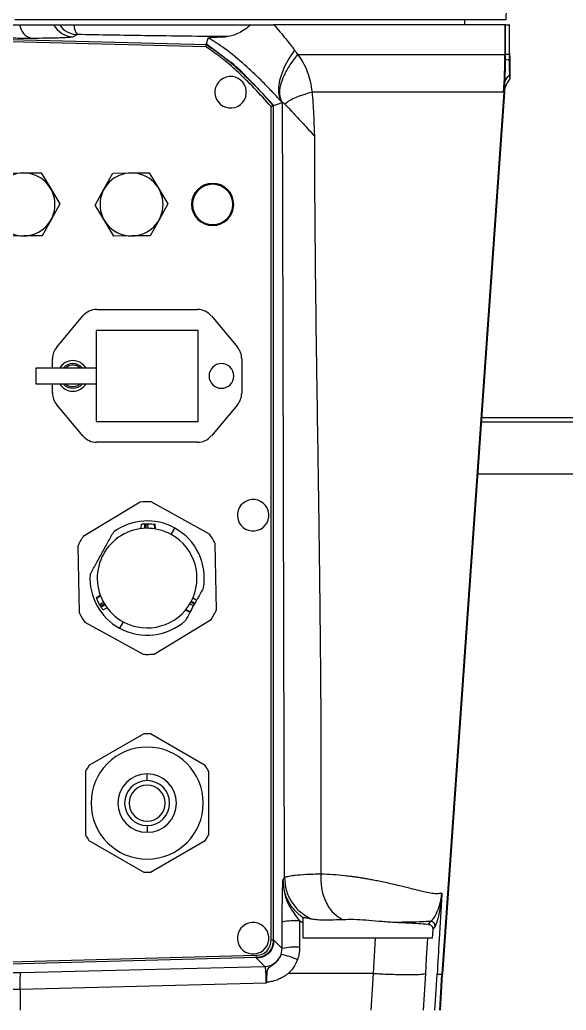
# Model space of a CAD drawing. Header units: millimetres. Extents: x -13464 to 9471, y -517 to 17126.
# Drawn here: x -10045.9 to -9924.6, y 3792.7 to 4012.8 of the extents above; entities that cross this region are included whole.
import ezdxf

# ---------------------------------------------------------------- set-up
doc = ezdxf.new("R2010")
doc.units = ezdxf.units.MM

msp = doc.modelspace()

# ---------------------------------------------------------------- linework, layer by layer
at = {"color": 7, "linetype": 'Continuous', "lineweight": 25}
for p, q in [((-9947.1, 4011.65), (-9947.1, 4012.75)), ((-10037.12, 4011.65), (-10033.86, 4011.65)), ((-9994.54, 4011.65), (-9989.48, 4011.65)), ((-9938.17, 4011.65), (-9989.48, 4011.65)), ((-9938.17, 4005.05), (-9938.17, 4011.65)), ((-9938.03, 4011.65), (-9938.17, 4011.65)), ((-9938.03, 4005.05), (-9938.03, 4011.65)), ((-9938.03, 4011.65), (-9937.24, 4011.65)), ((-9937.24, 4011.65), (-9937.24, 4005.05)), ((-9937.14, 4011.65), (-9937.24, 4011.65)), ((-9937.14, 4005.65), (-9937.14, 4011.65)), ((-10057.1, 4008.63), (-10004.49, 4007.25)), ((-10004.64, 4006.75), (-10057.1, 4008.13)), ((-10033.13, 4009.48), (-10034.09, 4008.98)), ((-10004.45, 4007.38), (-10004.06, 4008.72)), ((-10004.45, 4007.38), (-9998.96, 4003.29)), ((-9984.23, 4005.05), (-9938.17, 4005.05)), ((-9938.17, 4005.05), (-9938.03, 4005.05)), ((-9937.24, 4005.05), (-9938.03, 4005.05)), ((-9937.24, 4005.05), (-9937.24, 4003.89)), ((-9937.1, 4004.65), (-9937.1, 3999.67)), ((-9989.5, 3993.69), (-9996.49, 4001.07)), ((-9938.47, 3996.68), (-9981.01, 3996.68)), ((-9938.47, 3996.68), (-9952.17, 3800.65)), ((-9938.32, 3996.68), (-9952.04, 3800.65)), ((-9938.32, 3996.68), (-9938.47, 3996.68)), ((-9990.13, 3808.21), (-9990.13, 3993.46)), ((-9989.63, 3993.64), (-9989.63, 3808.21)), ((-9989.5, 3993.69), (-9987.69, 3994.36)), ((-9987.69, 3994.36), (-9987.67, 3994.36)), ((-9987.67, 3994.36), (-9987.58, 3994.4)), ((-10049.26, 3978.65), (-10045.22, 3978.71)), ((-10045.22, 3978.71), (-10041.17, 3978.78)), ((-10041.17, 3978.78), (-10039.1, 3975.31)), ((-10027.22, 3975.12), (-10025.26, 3978.65)), ((-10025.26, 3978.65), (-10021.22, 3978.71)), ((-10021.22, 3978.71), (-10017.17, 3978.78)), ((-10017.17, 3978.78), (-10015.1, 3975.31)), ((-10039.1, 3975.31), (-10037.02, 3971.85)), ((-10029.18, 3971.58), (-10027.22, 3975.12)), ((-10015.1, 3975.31), (-10013.02, 3971.85)), ((-10037.02, 3971.85), (-10038.98, 3968.31)), ((-10027.11, 3968.12), (-10029.18, 3971.58)), ((-10013.02, 3971.85), (-10014.98, 3968.31)), ((-10007.6, 3971.72), (-10007.8, 3971.72)), ((-10007.58, 3971.72), (-10007.6, 3971.72)), ((-9998.62, 3971.72), (-9998.61, 3971.72)), ((-9998.61, 3971.72), (-9998.41, 3971.72)), ((-10038.98, 3968.31), (-10040.95, 3964.78)), ((-10025.03, 3964.65), (-10027.11, 3968.12)), ((-10014.98, 3968.31), (-10016.95, 3964.78)), ((-10044.99, 3964.72), (-10049.03, 3964.65)), ((-10040.95, 3964.78), (-10044.99, 3964.72)), ((-10020.99, 3964.72), (-10025.03, 3964.65)), ((-10016.95, 3964.78), (-10020.99, 3964.72)), ((-10037.71, 3940.01), (-10031.9, 3946.93)), ((-10028.84, 3948.36), (-10006.45, 3948.36)), ((-10003.38, 3946.93), (-9997.58, 3940.01)), ((-10006.34, 3943.71), (-10028.94, 3943.71)), ((-10028.94, 3943.71), (-10028.94, 3923.51)), ((-10006.34, 3923.51), (-10006.34, 3943.71)), ((-10038.64, 3935.36), (-10038.64, 3937.44)), ((-9996.64, 3937.44), (-9996.64, 3929.78)), ((-10042.39, 3935.36), (-10042.39, 3931.86)), ((-10028.94, 3935.36), (-10042.39, 3935.36)), ((-10042.39, 3931.86), (-10028.94, 3931.86)), ((-10038.64, 3929.78), (-10038.64, 3931.86)), ((-10031.9, 3920.29), (-10037.71, 3927.21)), ((-9997.58, 3927.21), (-10003.38, 3920.29)), ((-10028.94, 3923.51), (-10006.34, 3923.51)), ((-9694.13, 3923.3), (-9943.46, 3923.3)), ((-9736.83, 3924.3), (-9943.39, 3924.3)), ((-10006.45, 3918.86), (-10028.84, 3918.86)), ((-9694.13, 3911.76), (-9944.26, 3911.76)), ((-10019.2, 3905.56), (-10031.86, 3897.9)), ((-10003.81, 3898.47), (-10016.77, 3905.61)), ((-10018.96, 3899.67), (-10018.89, 3900.69)), ((-10018.12, 3899.74), (-10018.14, 3900.74)), ((-10017.87, 3899.75), (-10017.89, 3900.75)), ((-10017.43, 3899.75), (-10017.5, 3900.75)), ((-10015.91, 3899.61), (-10015.97, 3900.63)), ((-10015.76, 3899.59), (-10015.88, 3900.72)), ((-10012.3, 3898.38), (-10011.52, 3899.8)), ((-10033.04, 3895.77), (-10032.74, 3880.98)), ((-10002.25, 3881.59), (-10002.55, 3896.38)), ((-10028.03, 3884.86), (-10028.94, 3884.2)), ((-10027.98, 3884.72), (-10028.83, 3884.15)), ((-10027.34, 3883.33), (-10028.17, 3882.77)), ((-10027.12, 3882.95), (-10027.97, 3882.44)), ((-10026.99, 3882.74), (-10027.84, 3882.22)), ((-10008.17, 3882.96), (-10007.31, 3882.54)), ((-10007.95, 3883.34), (-10007.12, 3882.88)), ((-10007.83, 3883.56), (-10007, 3883.1)), ((-10007.47, 3884.32), (-10006.64, 3883.77)), ((-10007.31, 3882.54), (-10007.12, 3882.88)), ((-10007.12, 3882.88), (-10007, 3883.1)), ((-10007, 3883.1), (-10006.64, 3883.77)), ((-10026.51, 3882.05), (-10027.42, 3881.6)), ((-10009.14, 3881.59), (-10008.14, 3881.15)), ((-10009.04, 3881.71), (-10008.13, 3881.26)), ((-10007.69, 3881.86), (-10007.31, 3882.54)), ((-10031.48, 3878.89), (-10018.52, 3871.75)), ((-10022.99, 3878.98), (-10023.77, 3877.56)), ((-10016.09, 3871.8), (-10003.42, 3879.46)), ((-10018.4, 3854.04), (-10030.57, 3847.01)), ((-10004.72, 3847.01), (-10016.89, 3854.04)), ((-10031.32, 3845.71), (-10031.32, 3831.65)), ((-10017.64, 3843.68), (-10017.64, 3845.18)), ((-10003.97, 3831.65), (-10003.97, 3845.71)), ((-10017.64, 3833.68), (-10017.64, 3832.18)), ((-10030.57, 3830.35), (-10018.4, 3823.32)), ((-10016.89, 3823.32), (-10004.72, 3830.35)), ((-9987.63, 3806.39), (-9987.64, 3812.25)), ((-9983.78, 3812.51), (-9983.77, 3806.65)), ((-9955.15, 3811.72), (-9954.62, 3812.41)), ((-9953.71, 3811.35), (-9954.22, 3810.69)), ((-9989.63, 3808.21), (-9990.13, 3808.21)), ((-9989.63, 3808.21), (-9989.5, 3808.21)), ((-9989.5, 3808.21), (-9987.63, 3806.39)), ((-9966.94, 3808.65), (-9982.99, 3808.65)), ((-9967.4, 3800.83), (-9966.94, 3808.65)), ((-9954.35, 3808.65), (-9955.39, 3808.65)), ((-9987.86, 3805.02), (-9987.63, 3806.39)), ((-10057.1, 3803.18), (-9993.41, 3804.85)), ((-9993.39, 3804.35), (-10057.1, 3802.68)), ((-9993.39, 3804.35), (-9993.41, 3804.85)), ((-9993.39, 3804.35), (-9993.39, 3804.22)), ((-9991.51, 3802.39), (-9993.39, 3804.22)), ((-10045.64, 3801.03), (-9991.51, 3802.39)), ((-9967.89, 3792.65), (-9967.4, 3800.83)), ((-9955.85, 3800.84), (-9956.34, 3792.65)), ((-9953.25, 3800.65), (-9952.17, 3800.65)), ((-9952.66, 3792.65), (-9952.17, 3800.65)), ((-9952.53, 3792.65), (-9952.04, 3800.65)), ((-9952.17, 3800.65), (-9952.04, 3800.65)), ((-9991.21, 3798.64), (-10045.82, 3797.28)), ((-9991.05, 3798.8), (-9991.21, 3798.64))]:
    msp.add_line(p, q, dxfattribs=at)
at = {"color": 7, "linetype": 'Continuous', "lineweight": 25, "flags": 128}
for points in [[(-10004.49, 4007.25), (-10004.47, 4007.32), (-10004.45, 4007.38)], [(-9984.9, 4006), (-9986.07, 4004.24), (-9987.03, 4002.51), (-9987.76, 4000.84), (-9988.25, 3999.26), (-9988.49, 3997.79), (-9988.48, 3996.47), (-9988.21, 3995.32), (-9987.69, 3994.36)], [(-9989.63, 3993.64), (-9989.55, 3993.67), (-9989.5, 3993.69)], [(-9987.5, 3821.52), (-9987.29, 3821.82), (-9987.12, 3822.06)], [(-9982.99, 3808.65), (-9983, 3810.53), (-9983.01, 3812.01)], [(-9954.22, 3810.69), (-9954.29, 3809.55), (-9954.35, 3808.65)], [(-9955.39, 3808.65), (-9955.65, 3804.28), (-9955.85, 3800.84)], [(-9967.4, 3800.83), (-9977.99, 3800.8), (-9986.3, 3800.79)], [(-9953.74, 3792.65), (-9953.47, 3797.13), (-9953.25, 3800.65)], [(-10045.82, 3797.28), (-10045.83, 3794.69), (-10045.83, 3792.65)]]:
    msp.add_lwpolyline(points, dxfattribs=at)
at = {"color": 7, "linetype": 'Continuous', "lineweight": 25}
for centre, radius, start, end in [((-10042.39, 4012.05), 3.54, 186.4889, 255.3867), ((-10033.95, 4013.98), 5, 207.6982, 268.3364), ((-10032.99, 4014.47), 5, 214.3526, 268.343), ((-10030.88, 4011.43), 2.98, 175.7831, 221.0155), ((-10058.25, 4005.05), 120.07, 356.0024, 0), ((-9937.13, 4018.26), 14.37, 265.3692, 269.5859), ((-9999.1, 3996.65), 3.5, 106.5967, 286.5967), ((-9999.1, 3996.65), 3.5, 286.5967, 106.5967), ((-9934.84, 3997.82), 3.58, 130.8991, 161.7569), ((-10045.1, 3971.72), 7, 0, 180), ((-10021.1, 3971.72), 7, 0, 180), ((-10003.1, 3971.72), 4.69, 0, 180), ((-10003.1, 3971.72), 4.49, 0, 180), ((-10003.1, 3971.72), 4.48, 90, 270), ((-10003.1, 3971.72), 4.48, 270, 90), ((-10045.1, 3971.72), 7, 180, 0), ((-10021.1, 3971.72), 7, 180, 0), ((-10003.1, 3971.72), 4.69, 180, 0), ((-10003.1, 3971.72), 4.49, 180, 0), ((-10028.84, 3944.36), 4, 90, 140), ((-10006.45, 3944.36), 4, 40, 90), ((-10034.64, 3937.44), 4, 140, 180), ((-10000.64, 3937.44), 4, 0, 40), ((-10034.14, 3933.61), 3.4, 90, 149.0222), ((-10034.14, 3933.61), 2.75, 39.5212, 140.4788), ((-10034.14, 3933.61), 3.4, 30.9778, 90), ((-10001.14, 3933.61), 2.75, 0, 180), ((-10001.14, 3933.61), 2.75, 180, 0), ((-10034.14, 3933.61), 3.4, 210.9778, 270), ((-10034.14, 3933.61), 2.75, 219.5212, 320.4788), ((-10034.14, 3933.61), 3.4, 270, 329.0222), ((-10034.64, 3929.78), 4, 180, 220), ((-10000.64, 3929.78), 4, 320, 0), ((-10028.84, 3922.86), 4, 220, 270), ((-10006.45, 3922.86), 4, 270, 320), ((-10017.64, 3888.68), 16.95, 87.0318, 95.2705), ((-9994.1, 3902.65), 3.5, 106.5967, 286.5967), ((-9994.1, 3902.65), 3.5, 286.5967, 106.5967), ((-10017.64, 3888.68), 12.7, 61.1511, 125.7263), ((-10017.64, 3888.68), 11.07, 61.1511, 241.1511), ((-10017.64, 3888.68), 11.07, 241.1511, 61.1511), ((-10017.64, 3888.68), 12.7, 350.0885, 61.1511), ((-10017.64, 3888.68), 16.95, 27.0318, 35.2705), ((-10017.64, 3888.68), 16.95, 147.0318, 155.2705), ((-10017.64, 3888.68), 12.7, 176.5759, 241.1511), ((-10017.64, 3888.68), 16.95, 207.0318, 215.2705), ((-10017.64, 3888.68), 16.95, 327.0318, 335.2705), ((-10017.64, 3888.68), 12.7, 241.1511, 312.2138), ((-10017.64, 3888.68), 16.95, 267.0318, 270), ((-10017.64, 3888.68), 16.95, 270, 275.2705), ((-10017.64, 3838.68), 15.38, 87.1982, 92.8018), ((-10017.64, 3838.68), 12.45, 90, 270), ((-10017.64, 3838.68), 12.45, 270, 90), ((-10017.64, 3838.68), 15.38, 147.1982, 152.8018), ((-10017.64, 3838.68), 6.5, 90, 270), ((-10017.64, 3838.68), 6.5, 270, 90), ((-10017.64, 3838.68), 15.37, 27.1982, 32.8018), ((-10017.64, 3838.68), 5, 90, 270), ((-10017.64, 3838.68), 5, 270, 90), ((-10017.64, 3838.68), 4, 90, 270), ((-10017.64, 3838.68), 4, 270, 90), ((-10017.64, 3838.68), 15.38, 207.1982, 212.8018), ((-10017.64, 3838.68), 15.37, 327.1982, 332.8018), ((-10017.64, 3838.68), 15.38, 267.1982, 272.8018), ((-9994.1, 3808.65), 3.5, 286.5967, 106.5967), ((-9984.64, 3796.16), 16.37, 87.0101, 100.5728), ((-9994.1, 3808.65), 3.5, 106.5967, 286.5967), ((-9984.62, 3790.3), 16.37, 87.0101, 100.5728), ((-9991.62, 3806.39), 4, 271.5805, 339.9966), ((-9992.31, 3784.04), 21.45, 67.9062, 78.0244)]:
    msp.add_arc(centre, radius, start, end, dxfattribs=at)
for points, knots in [([(-9937.94, 4012.75), (-9937.82, 4014.98), (-9937.6, 4018.96), (-9937.36, 4022.93), (-9937.25, 4024.68)], [0, 0, 0, 0, 0.559328, 1, 1, 1, 1]), ([(-9937.94, 4012.75), (-9938.05, 4012.75), (-9938.28, 4012.75), (-9940.07, 4012.75), (-9942.97, 4012.75), (-9947.04, 4012.75), (-9952.05, 4012.75), (-9957.85, 4012.75), (-9964.4, 4012.75), (-9971.73, 4012.75), (-9979.82, 4012.75), (-9988.63, 4012.75), (-9998.09, 4012.75), (-10008.05, 4012.75), (-10018.44, 4012.75), (-10029.16, 4012.75), (-10038.71, 4012.75), (-10044.71, 4012.75), (-10047, 4012.75)], [0, 0, 0, 0, 0.067203, 0.134342, 0.202276, 0.2701, 0.33529, 0.397499, 0.459597, 0.521591, 0.583492, 0.646574, 0.70958, 0.772524, 0.83542, 0.898274, 0.9611, 1, 1, 1, 1]), ([(-10057.1, 4011.65), (-10056.1, 4011.65), (-10054.1, 4011.65), (-10051.18, 4011.65), (-10048.39, 4011.65), (-10046.74, 4011.65), (-10045.91, 4011.65)], [0, 0, 0, 0, 0.249984, 0.499968, 0.750395, 1, 1, 1, 1]), ([(-10045.91, 4011.65), (-10044.89, 4011.65), (-10042.84, 4011.65), (-10040.57, 4011.65), (-10038.95, 4011.65), (-10038.57, 4011.65), (-10038.38, 4011.65)], [0, 0, 0, 0, 0.249803, 0.499814, 0.74873, 1, 1, 1, 1]), ([(-10038.38, 4011.65), (-10038.14, 4011.65), (-10037.73, 4011.65), (-10037.3, 4011.65), (-10037.12, 4011.65)], [0, 0, 0, 0, 0.5686557, 1, 1, 1, 1]), ([(-10033.86, 4011.65), (-10030.4, 4011.65), (-10023.5, 4011.65), (-10013.46, 4011.65), (-10003.73, 4011.65), (-9997.6, 4011.65), (-9994.54, 4011.65)], [0, 0, 0, 0, 0.250275, 0.500162, 0.750231, 1, 1, 1, 1]), ([(-9994.54, 4011.65), (-9995.49, 4010.93), (-9997.4, 4009.47), (-9999.1, 4009.17), (-9999.95, 4009.01)], [0, 0, 0, 0, 0.500626, 1, 1, 1, 1]), ([(-9989.48, 4011.65), (-9988.6, 4010.62), (-9987.03, 4008.77), (-9985.55, 4006.85), (-9984.9, 4006)], [0, 0, 0, 0, 0.559985, 1, 1, 1, 1]), ([(-10043.28, 4008.63), (-10044.43, 4008.63), (-10046.73, 4008.63), (-10050.36, 4008.68), (-10053.85, 4008.75), (-10056.02, 4008.8), (-10057.1, 4008.83)], [0, 0, 0, 0, 0.278374, 0.560338, 0.781558, 1, 1, 1, 1]), ([(-10034.09, 4008.98), (-10034.23, 4008.94), (-10034.5, 4008.86), (-10035.65, 4008.77), (-10037.44, 4008.69), (-10039.94, 4008.64), (-10042.18, 4008.63), (-10043.28, 4008.63)], [0, 0, 0, 0, 0.18378, 0.371608, 0.56111, 0.783101, 1, 1, 1, 1]), ([(-9999.95, 4009.01), (-10002.91, 4009.04), (-10008.82, 4009.09), (-10017.44, 4009.21), (-10025.55, 4009.34), (-10030.61, 4009.43), (-10033.13, 4009.48)], [0, 0, 0, 0, 0.279673, 0.560056, 0.780298, 1, 1, 1, 1]), ([(-10004.06, 4008.72), (-10003.96, 4008.75), (-10003.77, 4008.82), (-10002.77, 4008.9), (-10001.52, 4008.96), (-10000.47, 4009), (-9999.95, 4009.01)], [0, 0, 0, 0, 0.250357, 0.500033, 0.750956, 1, 1, 1, 1]), ([(-10003.72, 4008.52), (-10003.72, 4008.52), (-10003.72, 4008.52), (-10003.72, 4008.52), (-10003.72, 4008.52), (-10003.72, 4008.52), (-10003.73, 4008.53), (-10003.73, 4008.53), (-10003.74, 4008.53), (-10003.76, 4008.54), (-10003.79, 4008.56), (-10003.84, 4008.59), (-10003.93, 4008.65), (-10004.01, 4008.69), (-10004.06, 4008.72)], [0, 0, 0, 0, 0.001699, 0.003033, 0.005416, 0.009672, 0.017271, 0.030841, 0.055073, 0.098345, 0.175616, 0.3136, 0.56, 1, 1, 1, 1]), ([(-9988.16, 3994.88), (-9988.23, 3994.97), (-9988.36, 3995.12), (-9988.6, 3995.38), (-9988.96, 3995.77), (-9989.6, 3996.48), (-9990.76, 3997.72), (-9992.89, 3999.89), (-9996.14, 4002.96), (-9999.47, 4005.71), (-10001.92, 4007.41), (-10002.95, 4008.06), (-10003.38, 4008.32), (-10003.57, 4008.44), (-10003.66, 4008.49), (-10003.7, 4008.51), (-10003.72, 4008.52)], [0, 0, 0, 0, 0.0161428, 0.0288536, 0.0516092, 0.092385, 0.1654516, 0.2959525, 0.5258019, 0.8027905, 0.9159716, 0.9636002, 0.9840852, 0.9930061, 0.9969134, 1, 1, 1, 1]), ([(-10004.49, 4007.25), (-10004.49, 4007.24), (-10004.5, 4007.23), (-10004.52, 4007.16), (-10004.54, 4007.08), (-10004.58, 4006.94), (-10004.62, 4006.82), (-10004.64, 4006.75)], [0, 0, 0, 0, 0.241927, 0.369048, 0.500224, 0.750054, 1, 1, 1, 1]), ([(-9990.13, 3993.46), (-9991.35, 3994.84), (-9993.79, 3997.6), (-9997.47, 4001.18), (-10001.04, 4004.31), (-10003.44, 4005.94), (-10004.64, 4006.75)], [0, 0, 0, 0, 0.280082, 0.560132, 0.780134, 1, 1, 1, 1]), ([(-10004.49, 4007.25), (-10003.12, 4006.32), (-10000.29, 4004.39), (-9996.45, 4000.91), (-9992.85, 3997.32), (-9990.66, 3994.82), (-9989.63, 3993.64)], [0, 0, 0, 0, 0.244963, 0.508007, 0.767373, 1, 1, 1, 1]), ([(-9984.9, 4006), (-9984.77, 4005.83), (-9984.54, 4005.52), (-9984.32, 4005.2), (-9984.23, 4005.05)], [0, 0, 0, 0, 0.559983, 1, 1, 1, 1]), ([(-9984.23, 4005.05), (-9984.82, 4004.27), (-9986.04, 4002.69), (-9987.32, 4000.38), (-9988.14, 3998.09), (-9988.38, 3995.97), (-9987.9, 3994.89), (-9987.67, 3994.36)], [0, 0, 0, 0, 0.18253, 0.370788, 0.561465, 0.784307, 1, 1, 1, 1]), ([(-9984.23, 4005.05), (-9983.8, 4004.45), (-9982.96, 4003.26), (-9982.04, 4001.24), (-9981.37, 3999.05), (-9981.14, 3997.5), (-9981.01, 3996.68)], [0, 0, 0, 0, 0.2539153, 0.500489, 0.7355625, 1, 1, 1, 1]), ([(-9938.32, 3996.68), (-9938.23, 3998.24), (-9938.06, 4001.03), (-9938.04, 4003.82), (-9938.03, 4005.05)], [0, 0, 0, 0, 0.56, 1, 1, 1, 1]), ([(-9937.24, 4003.89), (-9937.24, 4003.56), (-9937.23, 4002.9), (-9937.22, 4001.97), (-9937.21, 4001.14), (-9937.19, 4000.73), (-9937.18, 4000.53)], [0, 0, 0, 0, 0.260047, 0.513359, 0.759531, 1, 1, 1, 1]), ([(-9937.1, 4004.65), (-9937.11, 4004.67), (-9937.12, 4004.71), (-9937.13, 4004.98), (-9937.14, 4005.31), (-9937.14, 4005.54), (-9937.14, 4005.65)], [0, 0, 0, 0, 0.270336, 0.562527, 0.789797, 1, 1, 1, 1]), ([(-9996.49, 4001.07), (-9996.94, 4001.49), (-9997.76, 4002.25), (-9998.59, 4002.98), (-9998.96, 4003.29)], [0, 0, 0, 0, 0.561181, 1, 1, 1, 1]), ([(-9937.1, 3999.67), (-9937.42, 3999.23), (-9938.07, 3998.35), (-9938.24, 3997.27), (-9938.32, 3996.73)], [0, 0, 0, 0, 0.499601, 1, 1, 1, 1]), ([(-9937.18, 4000.53), (-9937.17, 4000.31), (-9937.15, 3999.86), (-9937.12, 3999.73), (-9937.1, 3999.67)], [0, 0, 0, 0, 0.487303, 1, 1, 1, 1]), ([(-9987.69, 3994.36), (-9987.78, 3994.45), (-9987.93, 3994.63), (-9988.09, 3994.81), (-9988.16, 3994.88)], [0, 0, 0, 0, 0.56, 1, 1, 1, 1]), ([(-9981.01, 3996.68), (-9981.75, 3996.46), (-9983.24, 3996.02), (-9984.98, 3995.33), (-9986.33, 3994.64), (-9986.81, 3994.2), (-9987.05, 3993.98)], [0, 0, 0, 0, 0.2481883, 0.5, 0.7518117, 1, 1, 1, 1]), ([(-9981.01, 3996.68), (-9980.89, 3995.06), (-9980.71, 3992.62), (-9980.6, 3989.69), (-9980.54, 3988.14), (-9980.51, 3987.34), (-9980.49, 3987), (-9980.49, 3986.91), (-9980.49, 3986.89), (-9980.49, 3986.88), (-9980.49, 3986.88), (-9980.49, 3986.88)], [0, 0, 0, 0, 0.49858, 0.747941, 0.894075, 0.972501, 0.992616, 0.997899, 0.999347, 0.999773, 1, 1, 1, 1]), ([(-9989.63, 3993.64), (-9989.63, 3993.64), (-9989.64, 3993.64), (-9989.67, 3993.63), (-9989.72, 3993.61), (-9989.8, 3993.58), (-9989.9, 3993.54), (-9990.02, 3993.5), (-9990.09, 3993.47), (-9990.13, 3993.46)], [0, 0, 0, 0, 0.117995, 0.240331, 0.367523, 0.500027, 0.708398, 0.84386, 1, 1, 1, 1]), ([(-9987.12, 3822.06), (-9987.13, 3824.58), (-9987.15, 3829.65), (-9987.17, 3837.33), (-9987.2, 3845.11), (-9987.22, 3852.8), (-9987.24, 3860.11), (-9987.26, 3867.16), (-9987.28, 3875.74), (-9987.31, 3886.54), (-9987.33, 3896.18), (-9987.35, 3903.49), (-9987.36, 3908.06), (-9987.37, 3912.95), (-9987.38, 3917.62), (-9987.39, 3921.98), (-9987.4, 3927.06), (-9987.41, 3932.59), (-9987.43, 3938.28), (-9987.44, 3942.83), (-9987.45, 3945.93), (-9987.45, 3947.84), (-9987.45, 3949.63), (-9987.46, 3952.07), (-9987.47, 3955.26), (-9987.48, 3958.53), (-9987.5, 3966.28), (-9987.53, 3978.24), (-9987.56, 3989.11), (-9987.58, 3994.4)], [0, 0, 0, 0, 0.043974, 0.088562, 0.133764, 0.17958, 0.222542, 0.260917, 0.302308, 0.371952, 0.448752, 0.470049, 0.499178, 0.528089, 0.555175, 0.580438, 0.603875, 0.643554, 0.676584, 0.702964, 0.722696, 0.730377, 0.736235, 0.753782, 0.772892, 0.791819, 0.810565, 0.90789, 1, 1, 1, 1]), ([(-9987.58, 3994.4), (-9987.55, 3994.39), (-9987.48, 3994.38), (-9987.21, 3994.13), (-9987.05, 3993.98)], [0, 0, 0, 0, 0.38838, 1, 1, 1, 1]), ([(-9987.05, 3993.98), (-9986.89, 3993.83), (-9986.56, 3993.51), (-9985.67, 3992.58), (-9984.48, 3991.31), (-9983.05, 3989.74), (-9981.8, 3988.35), (-9980.92, 3987.37), (-9980.49, 3986.88)], [0, 0, 0, 0, 0.1289256, 0.2631978, 0.5235076, 0.6877242, 0.8454283, 1, 1, 1, 1]), ([(-9980.49, 3986.88), (-9980.49, 3983.8), (-9980.48, 3977.42), (-9980.41, 3967.53), (-9980.31, 3957.02), (-9980.2, 3947.18), (-9980.08, 3938.63), (-9979.97, 3931.29), (-9979.86, 3923.83), (-9979.76, 3917.44), (-9979.69, 3912.35), (-9979.63, 3908.62), (-9979.57, 3904.39), (-9979.51, 3899.79), (-9979.45, 3895.1), (-9979.38, 3889.49), (-9979.31, 3883.22), (-9979.24, 3876.55), (-9979.18, 3870.98), (-9979.14, 3866.48), (-9979.11, 3862.42), (-9979.08, 3858.05), (-9979.01, 3844.81), (-9979.05, 3832.99), (-9979.07, 3822.97)], [0, 0, 0, 0, 0.056318, 0.116595, 0.180832, 0.248656, 0.296612, 0.337416, 0.382988, 0.433328, 0.454408, 0.476225, 0.501565, 0.531911, 0.560511, 0.587365, 0.634665, 0.67534, 0.70939, 0.736816, 0.757619, 0.783807, 0.816712, 1, 1, 1, 1]), ([(-10035.86, 3935.36), (-10035.58, 3935.57), (-10035.01, 3936.01), (-10033.98, 3936.12), (-10033.07, 3935.88), (-10032.64, 3935.53), (-10032.43, 3935.36)], [0, 0, 0, 0, 0.270519, 0.562364, 0.78948, 1, 1, 1, 1]), ([(-10032.43, 3931.86), (-10032.7, 3931.65), (-10033.27, 3931.21), (-10034.31, 3931.11), (-10035.22, 3931.34), (-10035.65, 3931.69), (-10035.86, 3931.86)], [0, 0, 0, 0, 0.270519, 0.562364, 0.78948, 1, 1, 1, 1]), ([(-10018.89, 3900.69), (-10018.88, 3900.69), (-10018.86, 3900.69), (-10018.68, 3900.71), (-10018.43, 3900.73), (-10018.24, 3900.74), (-10018.14, 3900.74)], [0, 0, 0, 0, 0.250046, 0.499887, 0.749254, 1, 1, 1, 1]), ([(-10018.14, 3900.74), (-10018.09, 3900.74), (-10018.01, 3900.75), (-10017.92, 3900.75), (-10017.89, 3900.75)], [0, 0, 0, 0, 0.5600002, 1, 1, 1, 1]), ([(-10017.89, 3900.75), (-10017.82, 3900.75), (-10017.68, 3900.75), (-10017.56, 3900.75), (-10017.5, 3900.75)], [0, 0, 0, 0, 0.499995, 1, 1, 1, 1]), ([(-10017.5, 3900.75), (-10017.21, 3900.74), (-10016.7, 3900.73), (-10016.2, 3900.66), (-10015.97, 3900.63)], [0, 0, 0, 0, 0.561111, 1, 1, 1, 1]), ([(-10015.97, 3900.63), (-10015.95, 3900.63), (-10015.92, 3900.63), (-10015.88, 3900.62), (-10015.87, 3900.62), (-10015.87, 3900.62), (-10015.9, 3900.62), (-10015.91, 3900.63)], [0, 0, 0, 0, 0.200251, 0.400041, 0.60008, 0.800044, 1, 1, 1, 1]), ([(-10030.32, 3889.44), (-10029.9, 3890.21), (-10029.05, 3891.75), (-10027.69, 3894.22), (-10026.33, 3896.69), (-10025.48, 3898.22), (-10025.06, 3898.99)], [0, 0, 0, 0, 0.250579, 0.501072, 0.749756, 1, 1, 1, 1]), ([(-10005.13, 3886.49), (-10005.46, 3885.91), (-10005.92, 3885.07), (-10006.4, 3884.2), (-10006.55, 3883.93)], [0, 0, 0, 0, 0.698373, 1, 1, 1, 1]), ([(-10028.83, 3884.15), (-10028.84, 3884.17), (-10028.85, 3884.2), (-10028.87, 3884.24), (-10028.87, 3884.25), (-10028.87, 3884.25), (-10028.86, 3884.22), (-10028.86, 3884.21)], [0, 0, 0, 0, 0.200533, 0.400205, 0.600226, 0.800066, 1, 1, 1, 1]), ([(-10028.17, 3882.77), (-10028.3, 3883.03), (-10028.55, 3883.47), (-10028.74, 3883.94), (-10028.83, 3884.15)], [0, 0, 0, 0, 0.561111, 1, 1, 1, 1]), ([(-10027.97, 3882.44), (-10028.01, 3882.5), (-10028.08, 3882.61), (-10028.14, 3882.72), (-10028.17, 3882.77)], [0, 0, 0, 0, 0.499993, 1, 1, 1, 1]), ([(-10027.84, 3882.22), (-10027.87, 3882.26), (-10027.91, 3882.33), (-10027.95, 3882.41), (-10027.97, 3882.44)], [0, 0, 0, 0, 0.56, 1, 1, 1, 1]), ([(-10027.42, 3881.6), (-10027.43, 3881.61), (-10027.44, 3881.63), (-10027.54, 3881.77), (-10027.68, 3881.98), (-10027.79, 3882.14), (-10027.84, 3882.22)], [0, 0, 0, 0, 0.250037, 0.499869, 0.749219, 1, 1, 1, 1]), ([(-10007.77, 3881.7), (-10007.89, 3881.49), (-10008.35, 3880.66), (-10008.79, 3879.86), (-10009.11, 3879.27)], [0, 0, 0, 0, 0.259108, 1, 1, 1, 1]), ([(-10008.13, 3881.26), (-10008.14, 3881.24), (-10008.16, 3881.21), (-10008.18, 3881.18), (-10008.19, 3881.17), (-10008.19, 3881.18), (-10008.18, 3881.19), (-10008.17, 3881.2)], [0, 0, 0, 0, 0.200521, 0.400186, 0.600259, 0.800392, 1, 1, 1, 1]), ([(-10007.69, 3881.86), (-10007.77, 3881.74), (-10007.91, 3881.54), (-10008.06, 3881.34), (-10008.13, 3881.26)], [0, 0, 0, 0, 0.560597, 1, 1, 1, 1]), ([(-9987.64, 3812.25), (-9987.64, 3813.22), (-9987.64, 3815.17), (-9987.58, 3818.35), (-9987.53, 3820.32), (-9987.5, 3821.52)], [0, 0, 0, 0, 0.279991, 0.558951, 1, 1, 1, 1]), ([(-9987.5, 3821.52), (-9987.42, 3820.48), (-9987.26, 3818.51), (-9985.99, 3815.4), (-9984.6, 3813.59), (-9983.78, 3812.51)], [0, 0, 0, 0, 0.313592, 0.592129, 1, 1, 1, 1]), ([(-9987.5, 3821.52), (-9987.44, 3820.69), (-9987.31, 3819.04), (-9986.36, 3816.73), (-9984.93, 3814.68), (-9983.6, 3813.68), (-9982.94, 3813.18)], [0, 0, 0, 0, 0.250866, 0.500639, 0.74993, 1, 1, 1, 1]), ([(-9987.12, 3822.06), (-9987.08, 3822.11), (-9986.99, 3822.21), (-9986.64, 3822.34), (-9986.18, 3822.46), (-9985.56, 3822.57), (-9984.42, 3822.71), (-9982.46, 3822.87), (-9980.19, 3822.93), (-9979.07, 3822.97)], [0, 0, 0, 0, 0.112086, 0.211973, 0.310774, 0.40959, 0.509519, 0.757199, 1, 1, 1, 1]), ([(-9987.12, 3822.06), (-9987.05, 3821.14), (-9986.89, 3819.24), (-9985.63, 3816.57), (-9983.67, 3814.27), (-9981.9, 3813.33), (-9981.02, 3812.86)], [0, 0, 0, 0, 0.2358521, 0.4879458, 0.7464594, 1, 1, 1, 1]), ([(-9979.07, 3822.97), (-9979.07, 3821.92), (-9979.07, 3819.73), (-9978.07, 3816.65), (-9976.4, 3814.09), (-9974.88, 3813.19), (-9974.14, 3812.75)], [0, 0, 0, 0, 0.236189, 0.490629, 0.750155, 1, 1, 1, 1]), ([(-9979.07, 3822.97), (-9978.18, 3822.93), (-9976.33, 3822.84), (-9974.34, 3822.65), (-9972.98, 3822.5), (-9972.26, 3822.41), (-9971.53, 3822.31), (-9970.81, 3822.21), (-9970.08, 3822.1), (-9969.3, 3821.98), (-9968.41, 3821.82), (-9967.33, 3821.62), (-9966.07, 3821.37), (-9964.66, 3821.07), (-9963.12, 3820.73), (-9961.24, 3820.27), (-9959.25, 3819.76), (-9957.35, 3819.3), (-9955.73, 3818.92), (-9954.35, 3818.67), (-9953.13, 3818.56), (-9952.52, 3818.65), (-9952.21, 3818.69)], [0, 0, 0, 0, 0.063314, 0.131678, 0.150422, 0.169513, 0.188954, 0.208743, 0.228881, 0.249368, 0.274629, 0.306489, 0.344946, 0.389995, 0.441633, 0.499856, 0.592037, 0.675568, 0.750479, 0.835275, 0.915698, 1, 1, 1, 1]), ([(-9954.62, 3812.41), (-9954.5, 3812.51), (-9954.28, 3812.68), (-9953.89, 3813.22), (-9953.46, 3813.97), (-9952.97, 3815.12), (-9952.63, 3816.16), (-9952.4, 3817.22), (-9952.31, 3817.72), (-9952.25, 3818.22), (-9952.22, 3818.48), (-9952.22, 3818.62), (-9952.21, 3818.69)], [0, 0, 0, 0, 0.157688, 0.281747, 0.503081, 0.69156, 0.879804, 0.926364, 0.971957, 0.986423, 0.993333, 1, 1, 1, 1]), ([(-9952.22, 3818.39), (-9952.23, 3818.19), (-9952.27, 3817.79), (-9952.32, 3817.3), (-9952.4, 3816.68), (-9952.52, 3815.84), (-9952.75, 3814.5), (-9953.05, 3813.13), (-9953.4, 3811.92), (-9953.6, 3811.54), (-9953.71, 3811.35)], [0, 0, 0, 0, 0.021972, 0.04399, 0.078573, 0.140253, 0.250473, 0.500215, 0.75001, 1, 1, 1, 1]), ([(-9952.22, 3818.39), (-9952.41, 3815.08), (-9952.76, 3809.17), (-9953.1, 3803.25), (-9953.25, 3800.65)], [0, 0, 0, 0, 0.560001, 1, 1, 1, 1]), ([(-9952.21, 3818.69), (-9952.21, 3818.65), (-9952.21, 3818.55), (-9952.22, 3818.45), (-9952.22, 3818.39)], [0, 0, 0, 0, 0.499854, 1, 1, 1, 1]), ([(-9983.01, 3812.01), (-9983.15, 3812.1), (-9983.42, 3812.26), (-9983.67, 3812.43), (-9983.78, 3812.51)], [0, 0, 0, 0, 0.56021, 1, 1, 1, 1]), ([(-9983.01, 3812.01), (-9983.01, 3812.15), (-9983.01, 3812.42), (-9983, 3812.75), (-9982.99, 3812.96), (-9982.97, 3813.08), (-9982.96, 3813.17), (-9982.95, 3813.18), (-9982.94, 3813.18)], [0, 0, 0, 0, 0.248184, 0.497729, 0.62552, 0.748938, 0.874729, 1, 1, 1, 1]), ([(-9981.02, 3812.86), (-9981.26, 3812.91), (-9981.73, 3813.02), (-9982.28, 3813.14), (-9982.7, 3813.21), (-9982.86, 3813.19), (-9982.94, 3813.18)], [0, 0, 0, 0, 0.2502849, 0.4999876, 0.7592293, 1, 1, 1, 1]), ([(-9974.14, 3812.75), (-9974.87, 3812.72), (-9976.34, 3812.68), (-9978.19, 3812.67), (-9979.8, 3812.69), (-9980.61, 3812.8), (-9981.02, 3812.86)], [0, 0, 0, 0, 0.249901, 0.500036, 0.750176, 1, 1, 1, 1]), ([(-9963.14, 3812.16), (-9964.18, 3812.23), (-9966.26, 3812.38), (-9969.12, 3812.66), (-9971.79, 3812.81), (-9973.36, 3812.77), (-9974.14, 3812.75)], [0, 0, 0, 0, 0.249978, 0.499516, 0.74986, 1, 1, 1, 1]), ([(-9954.62, 3812.41), (-9955.29, 3812.37), (-9956.62, 3812.29), (-9959.35, 3812.19), (-9961.72, 3812.17), (-9963.14, 3812.16)], [0, 0, 0, 0, 0.292229, 0.57447, 1, 1, 1, 1]), ([(-9955.15, 3811.72), (-9956.7, 3811.81), (-9959.48, 3811.98), (-9962.02, 3812.11), (-9963.14, 3812.16)], [0, 0, 0, 0, 0.5600789, 1, 1, 1, 1]), ([(-9955.15, 3811.72), (-9955.03, 3811.7), (-9954.79, 3811.66), (-9954.52, 3811.47), (-9954.36, 3811.27), (-9954.27, 3811.09), (-9954.22, 3810.89), (-9954.22, 3810.75), (-9954.22, 3810.69)], [0, 0, 0, 0, 0.249565, 0.498463, 0.626499, 0.748834, 0.874661, 1, 1, 1, 1]), ([(-9993.41, 3804.85), (-9992.92, 3804.91), (-9991.94, 3805.04), (-9990.83, 3805.93), (-9990.22, 3807.06), (-9990.16, 3807.83), (-9990.13, 3808.21)], [0, 0, 0, 0, 0.280712, 0.560022, 0.779621, 1, 1, 1, 1]), ([(-9989.63, 3808.21), (-9989.68, 3807.7), (-9989.75, 3806.93), (-9990.21, 3806.04), (-9990.67, 3805.46), (-9991.23, 3804.99), (-9992.12, 3804.5), (-9992.88, 3804.41), (-9993.39, 3804.35)], [0, 0, 0, 0, 0.255337, 0.378491, 0.5, 0.621509, 0.744663, 1, 1, 1, 1]), ([(-9989.5, 3808.21), (-9989.56, 3807.62), (-9989.69, 3806.46), (-9990.71, 3805.14), (-9992.01, 3804.37), (-9992.92, 3804.27), (-9993.39, 3804.22)], [0, 0, 0, 0, 0.284849, 0.557489, 0.774111, 1, 1, 1, 1]), ([(-9955.39, 3808.65), (-9955.46, 3808.65), (-9955.6, 3808.65), (-9956.33, 3808.65), (-9957.4, 3808.65), (-9958.84, 3808.65), (-9960.57, 3808.65), (-9962.52, 3808.65), (-9964.67, 3808.65), (-9966.16, 3808.65), (-9966.94, 3808.65)], [0, 0, 0, 0, 0.130227, 0.249972, 0.376211, 0.499815, 0.623703, 0.749578, 0.870197, 1, 1, 1, 1]), ([(-9983.77, 3806.65), (-9983.79, 3806.12), (-9983.84, 3805.19), (-9984.12, 3804.3), (-9984.24, 3803.91)], [0, 0, 0, 0, 0.559546, 1, 1, 1, 1]), ([(-9991.05, 3798.8), (-9991.05, 3798.95), (-9991.05, 3799.19), (-9991.05, 3799.54), (-9991.04, 3799.88), (-9991.03, 3800.3), (-9991.01, 3800.77), (-9990.96, 3801.25), (-9990.84, 3801.72), (-9990.6, 3802.15), (-9990.03, 3802.57), (-9989.14, 3803.13), (-9988.32, 3803.99), (-9988.01, 3804.68), (-9987.86, 3805.02)], [0, 0, 0, 0, 0.053634, 0.083376, 0.124449, 0.177567, 0.240954, 0.312694, 0.393158, 0.484058, 0.589858, 0.737038, 0.869879, 1, 1, 1, 1]), ([(-9984.24, 3803.91), (-9984.53, 3803.26), (-9985.04, 3802.1), (-9985.91, 3801.19), (-9986.3, 3800.79)], [0, 0, 0, 0, 0.560205, 1, 1, 1, 1]), ([(-9991.21, 3798.64), (-9991.2, 3799.13), (-9991.2, 3800.11), (-9991.26, 3801.29), (-9991.36, 3802.17), (-9991.46, 3802.31), (-9991.51, 3802.39)], [0, 0, 0, 0, 0.248067, 0.498726, 0.732558, 1, 1, 1, 1]), ([(-10053.41, 3800.85), (-10051.96, 3800.88), (-10049.36, 3800.95), (-10046.78, 3801.01), (-10045.64, 3801.03)], [0, 0, 0, 0, 0.5600077, 1, 1, 1, 1]), ([(-10045.82, 3797.28), (-10045.82, 3797.75), (-10045.84, 3798.73), (-10045.81, 3799.89), (-10045.75, 3800.58), (-10045.7, 3800.94), (-10045.66, 3801), (-10045.64, 3801.03)], [0, 0, 0, 0, 0.241462, 0.499177, 0.706665, 0.842693, 1, 1, 1, 1]), ([(-9986.3, 3800.79), (-9986.3, 3800.79), (-9986.31, 3800.79), (-9986.39, 3800.76), (-9986.52, 3800.66), (-9986.74, 3800.5), (-9987.07, 3800.27), (-9987.67, 3799.9), (-9988.59, 3799.43), (-9989.57, 3799.1), (-9990.32, 3798.95), (-9990.69, 3798.89), (-9990.88, 3798.88), (-9990.99, 3798.85), (-9991.03, 3798.82), (-9991.05, 3798.8)], [0, 0, 0, 0, 0.001093, 0.002643, 0.051801, 0.091079, 0.160434, 0.282475, 0.499779, 0.749664, 0.874899, 0.937554, 0.968889, 0.984458, 1, 1, 1, 1]), ([(-9967.4, 3800.82), (-9966.83, 3800.79), (-9965.63, 3800.73), (-9963.82, 3800.65), (-9961.97, 3800.59), (-9960.17, 3800.56), (-9958.51, 3800.56), (-9957.14, 3800.61), (-9956.14, 3800.7), (-9955.95, 3800.79), (-9955.85, 3800.84)], [0, 0, 0, 0, 0.0961312, 0.2005193, 0.3131605, 0.4340504, 0.5631845, 0.7005576, 0.8461646, 1, 1, 1, 1]), ([(-9967.4, 3800.82), (-9967.4, 3800.83), (-9967.4, 3800.83), (-9967.4, 3800.83), (-9967.4, 3800.83), (-9967.4, 3800.83), (-9967.4, 3800.83), (-9967.4, 3800.83)], [0, 0, 0, 0, 0.559988, 0.806382, 0.914796, 0.962498, 1, 1, 1, 1]), ([(-9967.4, 3800.83), (-9967.4, 3800.83), (-9967.4, 3800.83), (-9967.4, 3800.82), (-9967.4, 3800.82)], [0, 0, 0, 0, 0.560002, 1, 1, 1, 1]), ([(-10045.82, 3797.28), (-10047.24, 3797.25), (-10049.77, 3797.19), (-10052.32, 3797.13), (-10053.45, 3797.1)], [0, 0, 0, 0, 0.558041, 1, 1, 1, 1]), ([(-10045.82, 3797.28), (-10045.82, 3797.28), (-10045.82, 3797.28), (-10045.82, 3797.28), (-10045.82, 3797.28)], [0, 0, 0, 0, 0.5599987, 1, 1, 1, 1])]:
    msp.add_open_spline(points, degree=3, knots=knots, dxfattribs=at)
msp.add_open_spline([(-9953.71, 3811.35), (-9953.71, 3811.48), (-9953.73, 3811.74), (-9953.93, 3812.08), (-9954.24, 3812.33), (-9954.49, 3812.38), (-9954.62, 3812.41)], degree=3, dxfattribs=at)

doc.saveas('drawing.dxf')
